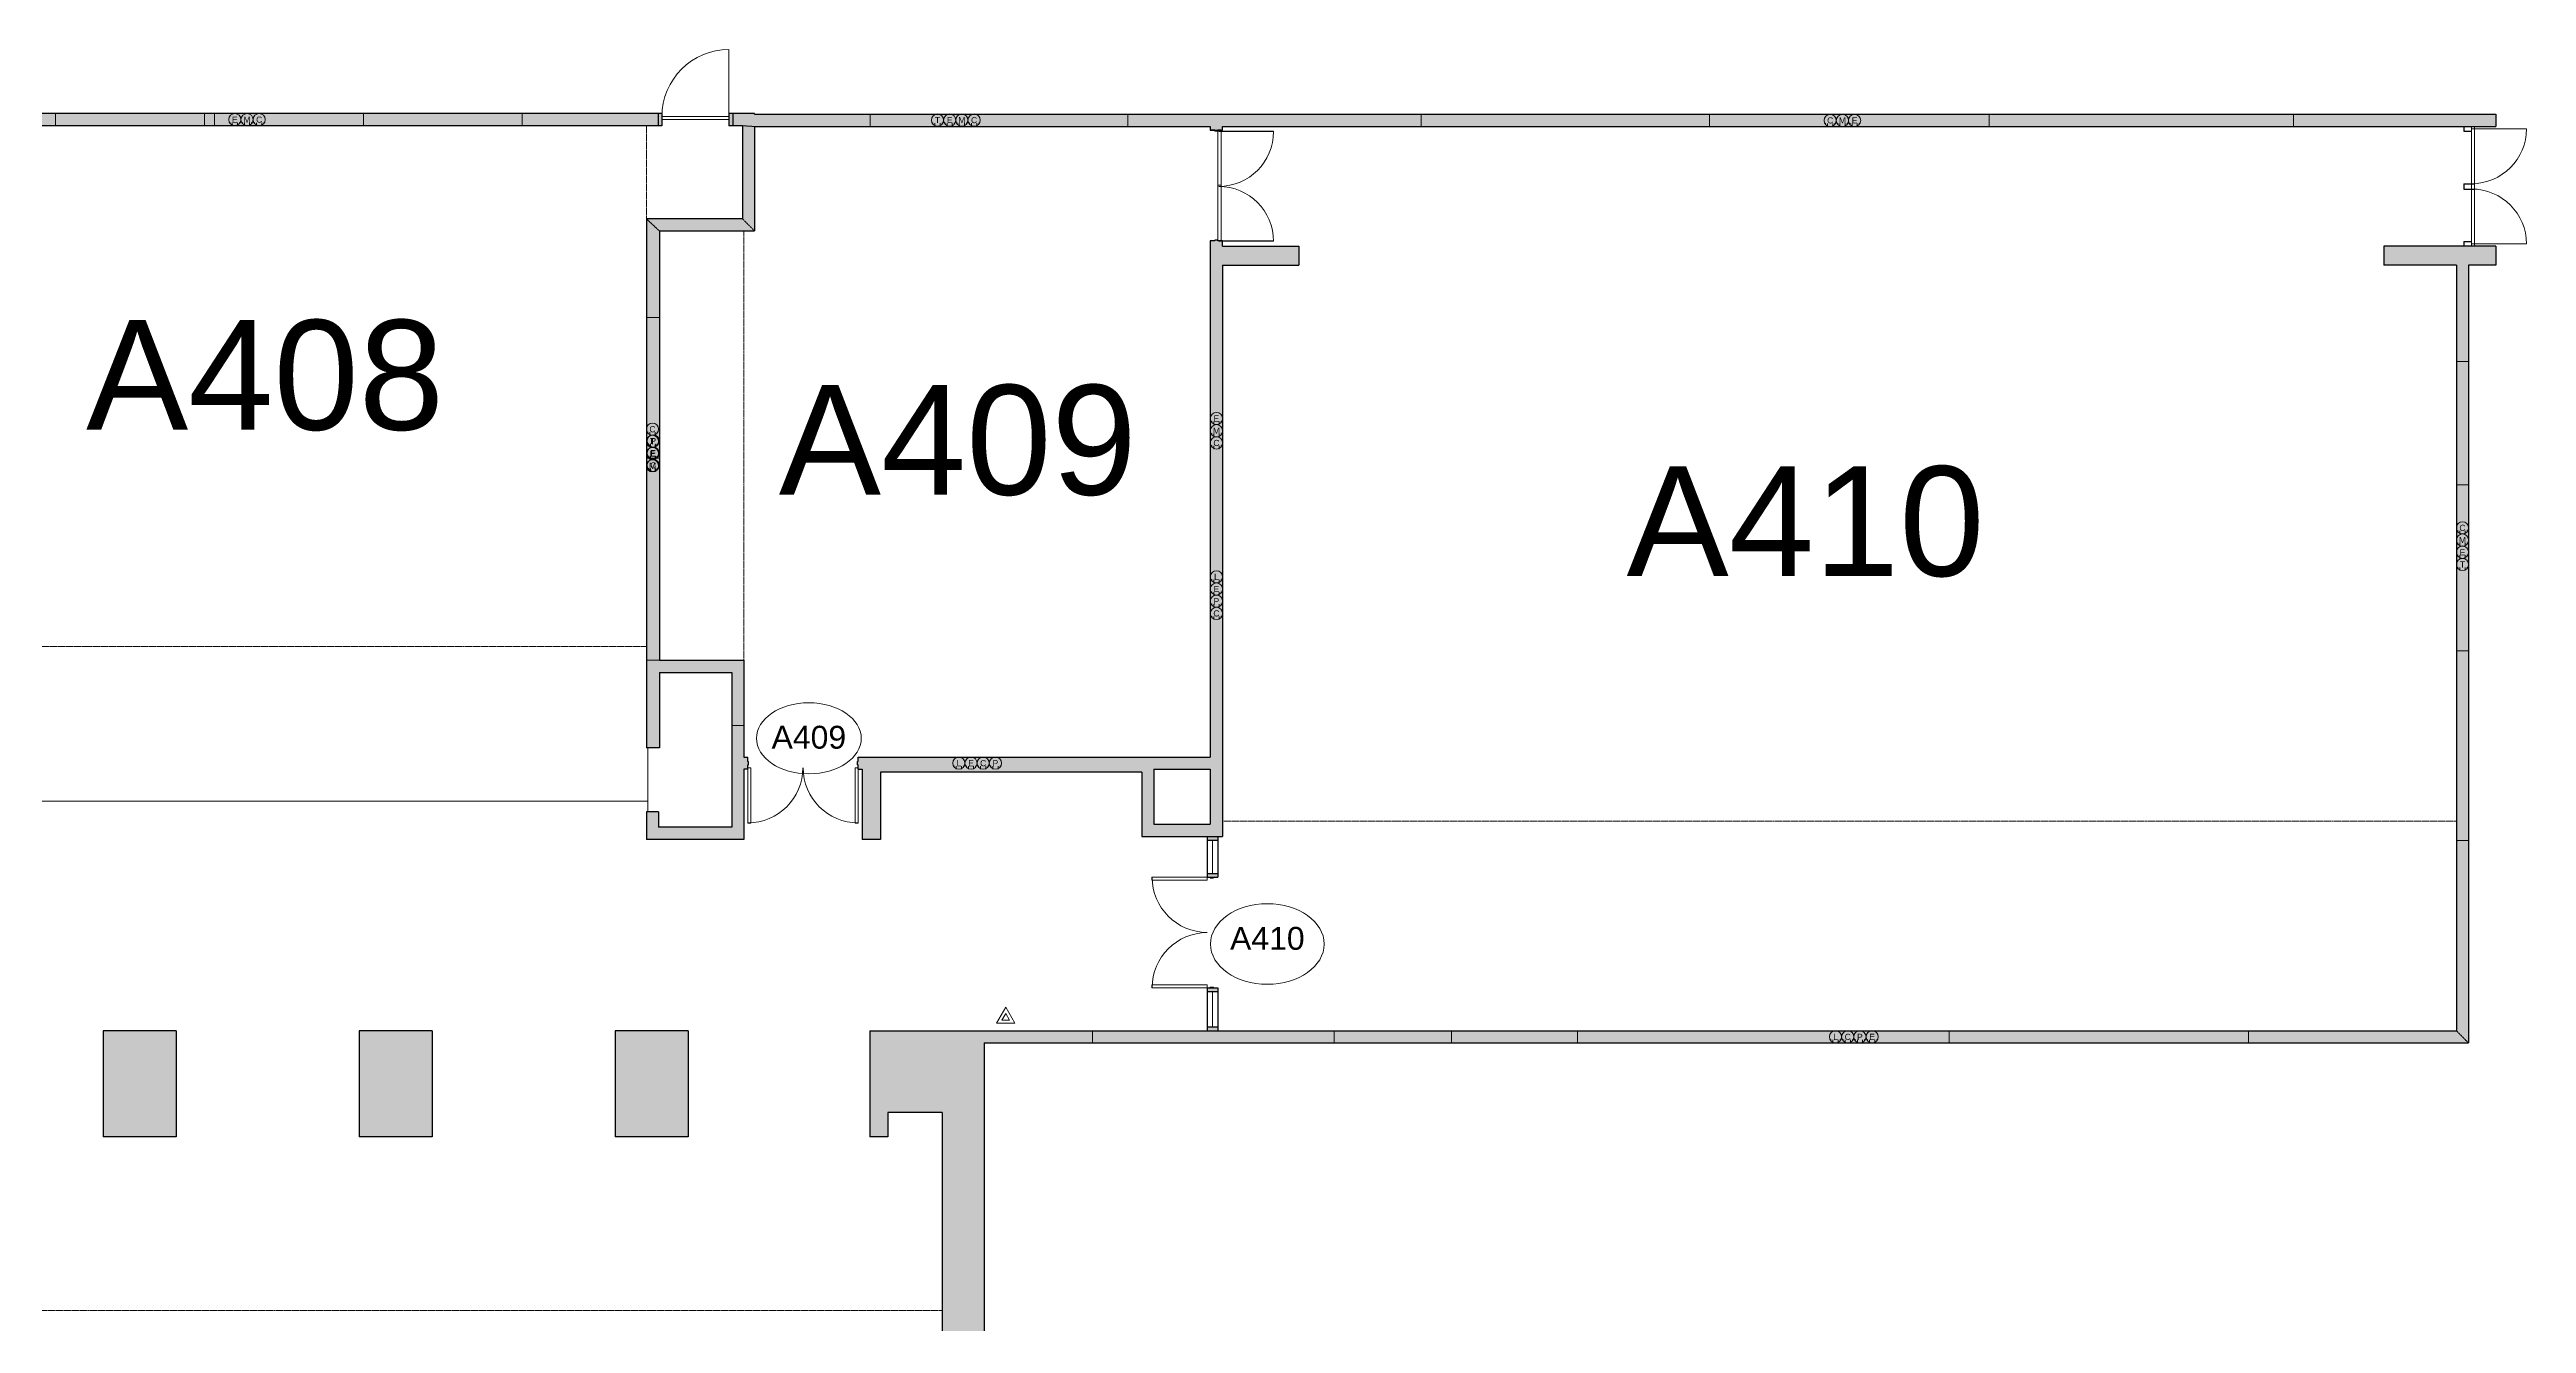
# Model space of a CAD drawing. Header units: inches. Extents: x -68 to 10561, y -2 to 2943.
# Drawn here: x 8936 to 10561, y 2098 to 2934 of the extents above; entities that cross this region are included whole.
import ezdxf
from ezdxf.enums import TextEntityAlignment as Align

# ---------------------------------------------------------------- set-up
doc = ezdxf.new("R2010")
doc.units = ezdxf.units.IN
doc.header["$MEASUREMENT"] = 0
doc.linetypes.add('DASHED', pattern=[0.75, 0.5, -0.25])
doc.linetypes.add('HIDDEN', pattern=[0.375, 0.25, -0.125])
doc.layers.get('0').update_dxf_attribs({"linetype": 'CONTINUOUS', "lineweight": 5})
for name, color, linetype, lineweight in [('1_A-ANNO-TEXT-MRMS-LG', 7, 'CONTINUOUS', 5), ('1_A-ANNO-TEXT-MRMS-SM', 1, 'CONTINUOUS', 5), ('1_A-CLNG-SUSP', 15, 'DASHED', 5), ('1_A-DOOR-SWNG', 124, 'CONTINUOUS', 5), ('1_A-GLAZ-FULL', 123, 'CONTINUOUS', 5), ('1_A-WALL-FULL', 7, 'CONTINUOUS', 25), ('1_A-WALL-HTCH', 8, 'HIDDEN', 5), ('1_E-WALL', 8, 'CONTINUOUS', 5), ('1_F-PROT-EQPM-EXT', 1, 'CONTINUOUS', 5), ('RoomLayer1', 1, 'CONTINUOUS', 5)]:
    doc.layers.add(name, color=color, linetype=linetype, lineweight=lineweight)
doc.layers.add('1_A-CLNG-WTRK', color=15, linetype='HIDDEN', lineweight=5, plot=False)
doc.styles.add('HELV-H', font='')
doc.styles.add('HELV-M', font='swissel.ttf')
doc.styles.get("Standard").update_dxf_attribs({"font": 'swissl.ttf', "height": 36})
doc.styles.get('HELV-H').set_extended_font_data('Swis721 Hv BT')

# ---------------------------------------------------------------- blocks, each defined once
blk = doc.blocks.new('WBOX')
for p, q in [((-3.5, -6), (-2.8, -6)), ((-1.7, -8), (-1.7, -6)), ((1.7, -8), (1.7, -6)), ((2.8, -6), (3.5, -6))]:
    blk.add_line(p, q)
blk.add_circle((0, -4), 4)
at = {"flags": 8}
blk.add_attdef('X', text='', height=4, dxfattribs=at).set_placement((0, -6), align=Align.CENTER)
blk = doc.blocks.new('FEXT-SYM')
for p, q in [((-3, 0), (0, 5.2)), ((-3, 0), (3, 0)), ((-1.27, 1), (0, 3.2)), ((-1.27, 1), (1.27, 1)), ((3, 0), (0, 5.2)), ((1.27, 1), (0, 3.2))]:
    blk.add_line(p, q)

msp = doc.modelspace()

# ---------------------------------------------------------------- hatches: boundary and pattern name
at = {"layer": '1_A-WALL-HTCH'}
h = msp.add_hatch(color=256, dxfattribs=at)
h.paths.add_polyline_path([(8940.2, 2891.8), (8917, 2891.8), (8917, 2883.8), (8940.2, 2883.8)])
h.paths.add_polyline_path([(8917, 2891.8), (8813.4, 2891.8), (8813.4, 2883.8), (8833.8, 2883.8), (8833.8, 2853.2), (8841.8, 2853.2), (8841.8, 2883.8), (8917, 2883.8)])
h.paths.add_polyline_path([(8841.8, 2853.2), (8833.8, 2853.2), (8833.8, 2801.9), (8813.4, 2801.9), (8813.4, 2793.9), (8833.8, 2793.9), (8833.8, 2724.1), (8841.8, 2724.1)])
for points in [[(9044.5, 2891.8), (8940.2, 2891.8), (8940.2, 2883.8), (9044.5, 2883.8)], [(9142.1, 2891.8), (9037.8, 2891.8), (9037.8, 2883.8), (9142.1, 2883.8)], [(9246.4, 2891.8), (9142.1, 2891.8), (9142.1, 2883.8), (9246.4, 2883.8)], [(9643.6, 2891.3), (9474.7, 2891.3), (9474.7, 2883.3), (9643.6, 2883.3)], [(9394.8, 2466.8), (9394.3, 2466.8), (9394.3, 2469.8), (9391.8, 2469.8), (9391.8, 2490.5), (9383.8, 2490.5), (9383.8, 2423.8), (9335.8, 2423.8), (9335.8, 2433.8), (9327.8, 2433.8), (9327.8, 2417.3), (9327.8, 2415.8), (9391.8, 2415.8), (9391.8, 2461.8), (9394.3, 2461.8), (9394.3, 2464.8), (9394.8, 2464.8)], [(9019.3, 2220.8), (8971.3, 2220.8), (8971.3, 2290.3), (9019.3, 2290.3)], [(9187.3, 2220.8), (9139.3, 2220.8), (9139.3, 2290.3), (9187.3, 2290.3)], [(9355.3, 2220.8), (9307.3, 2220.8), (9307.3, 2290.3), (9355.3, 2290.3)], [(9779.1, 2290.3), (9620.4, 2290.3), (9620.4, 2282.3), (9779.1, 2282.3)]]:
    msp.add_hatch(color=256, dxfattribs=at).paths.add_polyline_path(points)
h = msp.add_hatch(color=256, dxfattribs=at)
h.paths.add_polyline_path([(9384.5, 2891.8), (9382, 2891.8), (9382, 2883.8), (9384.5, 2883.8)])
h.paths.add_polyline_path([(9338, 2891.8), (9335.5, 2891.8), (9335.5, 2883.8), (9338, 2883.8)])
h.paths.add_polyline_path([(9335.5, 2891.8), (9246.4, 2891.8), (9246.4, 2883.8), (9335.5, 2883.8)])
h = msp.add_hatch(color=256, dxfattribs=at)
h.paths.add_polyline_path([(9474.7, 2891.3), (9398.8, 2891.3), (9398.8, 2891.8), (9384.5, 2891.8), (9384.5, 2883.8), (9390.8, 2883.8), (9398.8, 2883.3), (9474.7, 2883.3)])
h.paths.add_polyline_path([(9398.8, 2883.3), (9390.8, 2883.8), (9390.8, 2822.8), (9398.8, 2814.8)])
h = msp.add_hatch(color=256, dxfattribs=at)
h.paths.add_polyline_path([(10025.4, 2891.3), (9836.2, 2891.3), (9836.2, 2883.3), (10025.4, 2883.3)])
h.paths.add_polyline_path([(9836.2, 2891.3), (9643.6, 2891.3), (9643.6, 2883.3), (9697.8, 2883.3), (9697.8, 2880.8), (9700.8, 2880.8), (9705.8, 2880.8), (9705.8, 2883.3), (9836.2, 2883.3)])
h = msp.add_hatch(color=256, dxfattribs=at)
h.paths.add_polyline_path([(10541.1, 2891.3), (10408.5, 2891.3), (10408.5, 2883.3), (10541.1, 2883.3)])
h.paths.add_polyline_path([(10408.5, 2891.3), (10208.7, 2891.3), (10208.7, 2883.3), (10408.5, 2883.3)])
h.paths.add_polyline_path([(10208.7, 2891.3), (10025.4, 2891.3), (10025.4, 2883.3), (10208.7, 2883.3)])
h = msp.add_hatch(color=256, dxfattribs=at)
h.paths.add_polyline_path([(9390.8, 2822.8), (9327.8, 2822.8), (9336.3, 2814.8), (9398.8, 2814.8)])
h.paths.add_polyline_path([(9336.3, 2814.8), (9327.8, 2822.8), (9327.8, 2758.1), (9336.3, 2758.1)])
h = msp.add_hatch(color=256, dxfattribs=at)
h.paths.add_polyline_path([(9705.8, 2792.3), (9755.8, 2792.3), (9755.8, 2804.8), (9705.8, 2804.8), (9705.8, 2808), (9702.8, 2808), (9702.8, 2808.8), (9700.8, 2808.8), (9700.8, 2808.3), (9697.8, 2808.3), (9697.8, 2469.8), (9466.8, 2469.8), (9466.8, 2466.8), (9466.3, 2466.8), (9466.3, 2464.8), (9466.8, 2464.8), (9466.8, 2461.8), (9469.3, 2461.8), (9469.3, 2415.8), (9481.3, 2415.8), (9481.3, 2459.8), (9652.8, 2459.8), (9652.8, 2417.8), (9705.8, 2417.8)])
h.paths.add_polyline_path([(9697.8, 2461.8), (9697.8, 2425.8), (9660.8, 2425.8), (9660.8, 2461.8)], flags=16)
h.paths.add_polyline_path([(9702.8, 2417.8), (9695.8, 2417.8), (9695.8, 2415.3), (9702.8, 2415.3)])
h.paths.add_polyline_path([(9702.8, 2393.5), (9695.8, 2393.5), (9695.8, 2391), (9697.8, 2391), (9702.8, 2391)])
h.paths.add_polyline_path([(9699.8, 2391), (9697.8, 2391), (9697.8, 2390.5), (9699.8, 2390.5)])
h.paths.add_polyline_path([(9699.8, 2319), (9697.8, 2319), (9697.8, 2318.5), (9699.8, 2318.5)])
h.paths.add_polyline_path([(9702.8, 2318.5), (9699.8, 2318.5), (9695.8, 2318.5), (9695.8, 2316), (9702.8, 2316)])
h.paths.add_polyline_path([(9702.8, 2292.8), (9695.8, 2292.8), (9695.8, 2290.3), (9702.8, 2290.3)])
h = msp.add_hatch(color=256, dxfattribs=at)
h.paths.add_polyline_path([(10541.1, 2804.8), (10467.8, 2804.8), (10467.8, 2792.3), (10515.3, 2792.3), (10515.3, 2729.2), (10523.3, 2729.2), (10523.3, 2792.3), (10541.1, 2792.3)])
h.paths.add_polyline_path([(10523.3, 2729.2), (10515.3, 2729.2), (10515.3, 2648.4), (10523.3, 2648.4)])
h.paths.add_polyline_path([(10523.3, 2648.4), (10515.3, 2648.4), (10515.3, 2539.5), (10523.3, 2539.5)])
h = msp.add_hatch(color=256, dxfattribs=at)
h.paths.add_polyline_path([(9336.3, 2758.1), (9327.8, 2758.1), (9327.8, 2665.7), (9336.3, 2665.7)])
h.paths.add_polyline_path([(9336.3, 2665.7), (9327.8, 2665.7), (9327.8, 2533.3), (9336.3, 2533.3)])
h.paths.add_polyline_path([(9336.3, 2525.3), (9383.8, 2525.3), (9383.8, 2490.5), (9391.8, 2490.5), (9391.8, 2533.3), (9336.3, 2533.3), (9327.8, 2533.3), (9327.8, 2475.8), (9336.3, 2475.8)])
h = msp.add_hatch(color=256, dxfattribs=at)
h.paths.add_polyline_path([(10523.3, 2539.5), (10515.3, 2539.5), (10515.3, 2415.1), (10523.3, 2415.1)])
h.paths.add_polyline_path([(10523.3, 2415.1), (10515.3, 2415.1), (10515.3, 2290.3), (10523.3, 2282.3)])
h.paths.add_polyline_path([(10515.3, 2290.3), (10378.9, 2290.3), (10378.9, 2282.3), (10523.3, 2282.3)])
h = msp.add_hatch(color=256, dxfattribs=at)
h.paths.add_polyline_path([(9549.5, 2282.3), (9620.4, 2282.3), (9620.4, 2290.3), (9474.3, 2290.3), (9474.3, 2220.8), (9486.3, 2220.8), (9486.3, 2236.8), (9521.8, 2236.8), (9521.8, 1974.5), (9549.5, 1974.5)])
h.paths.add_polyline_path([(9549.5, 1974.5), (9521.8, 1974.5), (9521.8, 1673.3), (9525.5, 1673.3), (9525.5, 1668.3), (9549.5, 1668.3)])
h = msp.add_hatch(color=256, dxfattribs=at)
h.paths.add_polyline_path([(9856.1, 2290.3), (9779.1, 2290.3), (9779.1, 2282.3), (9856.1, 2282.3)])
h.paths.add_polyline_path([(9938.6, 2290.3), (9856.1, 2290.3), (9856.1, 2282.3), (9938.6, 2282.3)])
h = msp.add_hatch(color=256, dxfattribs=at)
h.paths.add_polyline_path([(10182.6, 2290.3), (9938.6, 2290.3), (9938.6, 2282.3), (10182.6, 2282.3)])
h.paths.add_polyline_path([(10378.9, 2290.3), (10182.6, 2290.3), (10182.6, 2282.3), (10378.9, 2282.3)])

# ---------------------------------------------------------------- linework, layer by layer
at = {"layer": '1_A-CLNG-SUSP'}
for p, q in [((9327.8, 2822.8), (9327.8, 2883.8)), ((9391.8, 2814.8), (9391.8, 2533.3)), ((9327.8, 2542.3), (8841.8, 2542.3)), ((9705.8, 2427.8), (10515.3, 2427.8)), ((9521.8, 2106.9), (2953.3, 2106.9))]:
    msp.add_line(p, q, dxfattribs=at)
at = {"layer": '1_A-CLNG-WTRK'}
for p, q in [((9328.8, 2475.8), (9328.8, 2433.8)), ((9328.8, 2440.8), (8851.8, 2440.8))]:
    msp.add_line(p, q, dxfattribs=at)
at = {"layer": '1_A-DOOR-SWNG'}
for p, q in [((9382, 2889.8), (9382, 2933.8)), ((9382, 2889.8), (9338, 2889.8)), ((9382, 2887.8), (9338, 2887.8)), ((9702.8, 2880.8), (9702.8, 2808.8)), ((9704.8, 2880.8), (9704.8, 2808.8)), ((10525.3, 2883.3), (10525.3, 2804.8)), ((10561.3, 2881.8), (10525.3, 2881.8)), ((10527.3, 2883.3), (10527.3, 2804.8)), ((9704.8, 2844.8), (9702.8, 2844.8)), ((10561.3, 2806.3), (10525.3, 2806.3)), ((9394.3, 2462.8), (9396.3, 2462.8)), ((9394.3, 2462.8), (9394.3, 2426.5)), ((9396.3, 2462.8), (9396.3, 2426.5)), ((9464.8, 2462.8), (9464.8, 2426.5)), ((9466.8, 2462.8), (9464.8, 2462.8)), ((9466.8, 2462.8), (9466.8, 2426.5)), ((9394.3, 2426.5), (9396.3, 2426.5)), ((9466.8, 2426.5), (9464.8, 2426.5)), ((9659.5, 2391), (9659.5, 2389)), ((9695.8, 2391), (9659.5, 2391)), ((9695.8, 2389), (9659.5, 2389)), ((9695.8, 2391), (9695.8, 2389)), ((9695.8, 2320.5), (9659.5, 2320.5)), ((9659.5, 2318.5), (9659.5, 2320.5)), ((9695.8, 2318.5), (9659.5, 2318.5)), ((9695.8, 2318.5), (9695.8, 2320.5))]:
    msp.add_line(p, q, dxfattribs=at)
for centre, radius, start, end in [((9382, 2889.8), 44, 90, 180), ((9703.3, 2880), 36, 270, 360), ((10525.3, 2881.8), 36, 270, 360), ((9703.3, 2808), 36, 0, 90), ((10525.3, 2806.3), 36, 0, 90), ((9394.3, 2462.8), 36.2, 270, 0), ((9466.8, 2462.8), 36.2, 180, 270), ((9695.8, 2391), 36.2, 180, 270), ((9695.8, 2318.5), 36.2, 90, 180)]:
    msp.add_arc(centre, radius, start, end, dxfattribs=at)
at = {"layer": '1_A-GLAZ-FULL'}
for p, q in [((9699.3, 2393.5), (9699.3, 2415.3)), ((9699.3, 2292.8), (9699.3, 2316))]:
    msp.add_line(p, q, dxfattribs=at)
at = {"layer": '1_A-WALL-FULL'}
for p, q in [((9338, 2891.8), (8813.4, 2891.8)), ((9338, 2883.8), (8841.8, 2883.8)), ((9335.5, 2891.8), (9335.5, 2883.8)), ((9338, 2891.8), (9338, 2883.8)), ((9382, 2891.8), (9382, 2883.8)), ((9398.8, 2891.8), (9382, 2891.8)), ((9390.8, 2883.8), (9382, 2883.8)), ((9384.5, 2891.8), (9384.5, 2883.8)), ((9390.8, 2883.8), (9390.8, 2822.8)), ((9398.8, 2891.3), (9398.8, 2891.8)), ((9398.8, 2891.3), (10541.1, 2891.3)), ((9398.8, 2883.3), (9697.8, 2883.3)), ((9398.8, 2883.3), (9398.8, 2814.8)), ((9697.8, 2883.3), (9697.8, 2880.8)), ((9697.8, 2880.8), (9705.8, 2880.8)), ((9700.8, 2880.8), (9697.8, 2880.8)), ((9700.8, 2880.8), (9700.8, 2880.3)), ((9702.8, 2880.3), (9700.8, 2880.3)), ((9704.8, 2880.8), (9702.8, 2880.8)), ((9702.8, 2880.8), (9702.8, 2880.3)), ((9739.3, 2880), (9703.3, 2880)), ((9705.8, 2880.8), (9705.8, 2883.3)), ((9705.8, 2883.3), (10541.1, 2883.3)), ((10520.3, 2883.3), (10520.3, 2880.3)), ((10520.3, 2880.3), (10525.5, 2880.3)), ((10541.1, 2891.3), (10541.1, 2883.3)), ((10520.3, 2845.8), (10525.5, 2845.8)), ((10520.3, 2845.8), (10520.3, 2842.3)), ((10525.3, 2845.8), (10527.3, 2845.8)), ((10520.3, 2842.3), (10525.3, 2842.3)), ((10525.3, 2842.3), (10527.3, 2842.3)), ((9390.8, 2822.8), (9327.8, 2822.8)), ((9327.8, 2822.8), (9327.8, 2475.8)), ((9336.3, 2814.8), (9398.8, 2814.8)), ((9336.3, 2814.8), (9336.3, 2533.3)), ((9697.8, 2808.3), (9697.8, 2469.8)), ((9700.8, 2808.3), (9697.8, 2808.3)), ((9700.8, 2808.3), (9700.8, 2808.8)), ((9702.8, 2808.8), (9700.8, 2808.8)), ((9702.8, 2808.3), (9702.8, 2808.8)), ((9705.8, 2808.3), (9702.8, 2808.3)), ((9739.3, 2808), (9703.3, 2808)), ((9705.8, 2804.8), (9705.8, 2808.3)), ((9705.8, 2804.8), (9755.8, 2804.8)), ((9755.8, 2804.8), (9755.8, 2792.3)), ((10467.8, 2804.8), (10467.8, 2792.3)), ((10541.1, 2804.8), (10467.8, 2804.8)), ((10520.3, 2807.8), (10520.3, 2804.8)), ((10520.3, 2807.8), (10525.3, 2807.8)), ((10541.1, 2804.8), (10541.1, 2792.3)), ((9705.8, 2792.3), (9705.8, 2417.8)), ((9705.8, 2792.3), (9755.8, 2792.3)), ((10515.3, 2792.3), (10467.8, 2792.3)), ((10515.3, 2792.3), (10515.3, 2290.3)), ((10523.3, 2792.3), (10523.3, 2282.3)), ((10541.1, 2792.3), (10523.3, 2792.3)), ((9336.3, 2533.3), (9391.8, 2533.3)), ((9336.3, 2525.3), (9383.8, 2525.3)), ((9336.3, 2525.3), (9336.3, 2475.8)), ((9383.8, 2525.3), (9383.8, 2423.8)), ((9391.8, 2533.3), (9391.8, 2469.8)), ((9336.3, 2475.8), (9327.8, 2475.8)), ((9383.8, 2475.8), (9383.8, 2425.3)), ((9391.8, 2469.8), (9394.3, 2469.8)), ((9394.3, 2461.8), (9391.8, 2461.8)), ((9391.8, 2461.8), (9391.8, 2415.8)), ((9394.3, 2466.8), (9394.3, 2469.8)), ((9394.3, 2466.8), (9394.8, 2466.8)), ((9394.3, 2464.8), (9394.8, 2464.8)), ((9394.3, 2461.8), (9394.3, 2464.8)), ((9394.8, 2464.8), (9394.8, 2466.8)), ((9466.3, 2464.8), (9466.3, 2466.8)), ((9466.8, 2466.8), (9466.3, 2466.8)), ((9466.8, 2464.8), (9466.3, 2464.8)), ((9466.8, 2469.8), (9697.8, 2469.8)), ((9466.8, 2466.8), (9466.8, 2469.8)), ((9466.8, 2461.8), (9466.8, 2464.8)), ((9466.8, 2461.8), (9469.3, 2461.8)), ((9469.3, 2461.8), (9469.3, 2415.8)), ((9481.3, 2459.8), (9481.3, 2415.8)), ((9652.8, 2459.8), (9481.3, 2459.8)), ((9595.7, 2469.8), (9697.8, 2469.8)), ((9652.8, 2459.8), (9652.8, 2417.8)), ((9660.8, 2461.8), (9660.8, 2425.8)), ((9660.8, 2461.8), (9697.8, 2461.8)), ((9697.8, 2461.8), (9697.8, 2425.8)), ((9335.8, 2433.8), (9327.8, 2433.8)), ((9327.8, 2433.8), (9327.8, 2417.3)), ((9327.8, 2425.8), (9327.8, 2415.8)), ((9335.8, 2433.8), (9335.8, 2423.8)), ((9383.8, 2423.8), (9335.8, 2423.8)), ((9660.8, 2425.8), (9697.8, 2425.8)), ((9391.8, 2415.8), (9327.8, 2415.8)), ((9481.3, 2415.8), (9469.3, 2415.8)), ((9652.8, 2417.8), (9705.8, 2417.8)), ((9695.8, 2417.8), (9695.8, 2391)), ((9695.8, 2415.3), (9702.8, 2415.3)), ((9702.8, 2417.8), (9702.8, 2391)), ((9695.8, 2393.5), (9702.8, 2393.5)), ((9695.8, 2391), (9702.8, 2391)), ((9695.8, 2391), (9697.8, 2391)), ((9697.8, 2391), (9697.8, 2390.5)), ((9697.8, 2390.5), (9699.8, 2390.5)), ((9699.8, 2391), (9702.8, 2391)), ((9699.8, 2391), (9699.8, 2390.5)), ((9695.8, 2318.5), (9695.8, 2290.3)), ((9695.8, 2318.5), (9702.8, 2318.5)), ((9695.8, 2318.5), (9697.8, 2318.5)), ((9695.8, 2316), (9702.8, 2316)), ((9697.8, 2318.5), (9697.8, 2319)), ((9697.8, 2319), (9699.8, 2319)), ((9699.8, 2318.5), (9699.8, 2319)), ((9699.8, 2318.5), (9702.8, 2318.5)), ((9702.8, 2318.5), (9702.8, 2290.3)), ((9695.8, 2292.8), (9702.8, 2292.8)), ((8971.3, 2290.3), (8971.3, 2220.8)), ((9019.3, 2290.3), (8971.3, 2290.3)), ((9019.3, 2290.3), (9019.3, 2220.8)), ((9139.3, 2290.3), (9139.3, 2220.8)), ((9187.3, 2290.3), (9139.3, 2290.3)), ((9187.3, 2290.3), (9187.3, 2220.8)), ((9307.3, 2290.3), (9307.3, 2220.8)), ((9355.3, 2290.3), (9307.3, 2290.3)), ((9355.3, 2290.3), (9355.3, 2220.8)), ((9474.3, 2290.3), (10515.3, 2290.3)), ((9474.3, 2290.3), (9474.3, 2220.8)), ((9549.5, 2282.3), (10523.3, 2282.3)), ((9549.5, 2282.3), (9549.5, 1668.3)), ((9521.8, 2236.8), (9486.3, 2236.8)), ((9486.3, 2236.8), (9486.3, 2220.8)), ((9521.8, 2236.8), (9521.8, 1673.3)), ((9019.3, 2220.8), (8971.3, 2220.8)), ((9187.3, 2220.8), (9139.3, 2220.8)), ((9355.3, 2220.8), (9307.3, 2220.8)), ((9486.3, 2220.8), (9474.3, 2220.8))]:
    msp.add_line(p, q, dxfattribs=at)
at = {"layer": '1_A-WALL-HTCH'}
for p, q in [((8940.2, 2891.8), (8940.2, 2883.8)), ((9037.8, 2891.8), (9037.8, 2883.8)), ((9044.5, 2891.8), (9044.5, 2883.8)), ((9044.5, 2891.8), (9044.5, 2883.8)), ((9142.1, 2891.8), (9142.1, 2883.8)), ((9142.1, 2891.8), (9142.1, 2883.8)), ((9246.4, 2891.8), (9246.4, 2883.8)), ((9390.8, 2883.8), (9398.8, 2883.3)), ((9474.7, 2883.3), (9474.7, 2891.3)), ((9643.6, 2891.3), (9643.6, 2883.3)), ((9836.2, 2891.3), (9836.2, 2883.3)), ((10025.4, 2891.3), (10025.4, 2883.3)), ((10208.7, 2891.3), (10208.7, 2883.3)), ((10408.5, 2891.3), (10408.5, 2883.3)), ((9336.3, 2814.8), (9327.8, 2822.8)), ((9390.8, 2822.8), (9398.8, 2814.8)), ((9336.3, 2758.1), (9327.8, 2758.1)), ((10515.3, 2729.2), (10523.3, 2729.2)), ((9336.3, 2665.7), (9327.8, 2665.7)), ((10523.3, 2648.4), (10515.3, 2648.4)), ((10515.3, 2539.5), (10523.3, 2539.5)), ((9336.3, 2533.3), (9327.8, 2533.3)), ((9391.8, 2490.5), (9383.8, 2490.5)), ((10523.3, 2415.1), (10515.3, 2415.1)), ((9620.4, 2290.3), (9620.4, 2282.3)), ((9779.1, 2290.3), (9779.1, 2282.3)), ((9856.1, 2290.3), (9856.1, 2282.3)), ((9938.6, 2290.3), (9938.6, 2282.3)), ((10182.6, 2290.3), (10182.6, 2282.3)), ((10378.9, 2290.3), (10378.9, 2282.3)), ((10515.3, 2290.3), (10523.3, 2282.3))]:
    msp.add_line(p, q, dxfattribs=at)
at = {"layer": 'RoomLayer1'}
for centre, major_axis, ratio in [((9434.4, 2482.1), (34.4, 0), 0.676843), ((9735.2, 2347.2), (37.3, 0), 0.707512)]:
    msp.add_ellipse(centre, major_axis=major_axis, ratio=ratio, dxfattribs=at)

# ---------------------------------------------------------------- block references
at = {"layer": '1_E-WALL'}
for p, values in [((9057.8, 2891.8), {'X': 'E'}), ((9065.8, 2891.8), {'X': 'M'}), ((9073.8, 2891.8), {'X': 'C'}), ((9518.8, 2891.5), {'X': 'T'}), ((9526.8, 2891.5), {'X': 'E'}), ((9534.8, 2891.5), {'X': 'M'}), ((9542.8, 2891.5), {'X': 'C'}), ((10104.5, 2891.3), {'X': 'C'}), ((10112.5, 2891.3), {'X': 'M'}), ((10120.5, 2891.3), {'X': 'E'}), ((9331.8, 2688.8), {'X': 'C'}), ((9701.8, 2695.8), {'X': 'E'}), ((9701.8, 2687.8), {'X': 'M'}), ((9331.8, 2680.8), {'X': 'T'}), ((9331.8, 2672.8), {'X': 'E'}), ((9332.3, 2681.1), {'X': 'P'}), ((9332.3, 2673.1), {'X': 'E'}), ((9701.8, 2679.8), {'X': 'C'}), ((9331.8, 2664.8), {'X': 'M'}), ((9332.3, 2665.1), {'X': 'C'}), ((10519.3, 2624.1), {'X': 'C'}), ((10519.3, 2616.1), {'X': 'M'}), ((10519.3, 2608.1), {'X': 'E'}), ((9701.8, 2592), {'X': 'L'}), ((9701.8, 2584), {'X': 'E'}), ((10519.3, 2600.1), {'X': 'T'}), ((9701.8, 2576), {'X': 'P'}), ((9701.8, 2568), {'X': 'C'}), ((9532.8, 2469.8), {'X': 'L'}), ((9540.8, 2469.8), {'X': 'E'}), ((9548.8, 2469.8), {'X': 'C'}), ((9556.8, 2469.8), {'X': 'P'}), ((10108, 2290.3), {'X': 'L'}), ((10116, 2290.3), {'X': 'C'}), ((10124, 2290.3), {'X': 'P'}), ((10132, 2290.3), {'X': 'E'})]:
    msp.add_blockref('WBOX', p, dxfattribs=at).add_auto_attribs(values)
at = {"layer": '1_F-PROT-EQPM-EXT', "xscale": 2, "yscale": 2, "zscale": 2}
msp.add_blockref('FEXT-SYM', (9563.6, 2295.3), dxfattribs=at)

# ---------------------------------------------------------------- texts
at = {"layer": '1_A-ANNO-TEXT-MRMS-LG', "style": 'HELV-H'}
for s, p in [('A408', (9077.6, 2684.4)), ('A409', (9532.1, 2641.8)), ('A410', (10088.3, 2588.5))]:
    msp.add_text(s, height=72, dxfattribs=at).set_placement(p, align=Align.CENTER)
at = {"layer": '1_A-ANNO-TEXT-MRMS-SM', "style": 'HELV-M'}
for s, p in [('A409', (9434.4, 2475.3)), ('A410', (9735.2, 2343.4))]:
    msp.add_text(s, height=15, dxfattribs=at).set_placement(p, align=Align.CENTER)

doc.saveas('drawing.dxf')
